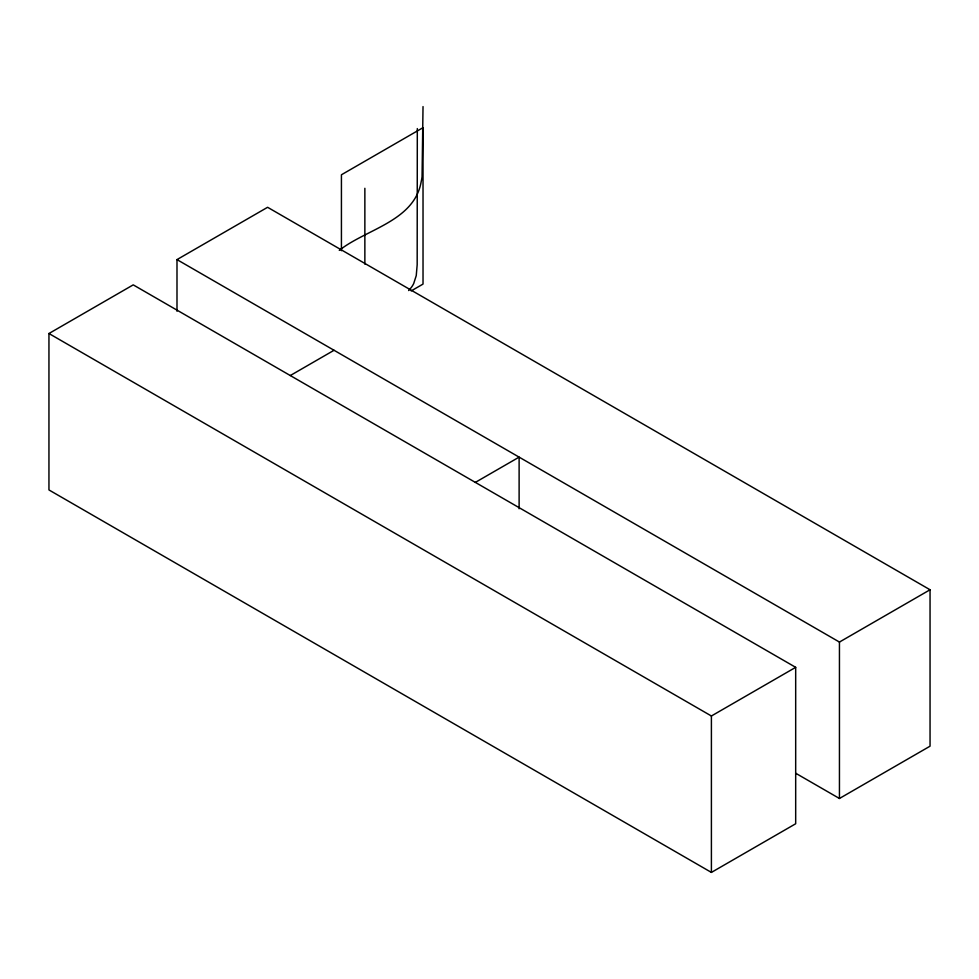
<?xml version="1.0" encoding="UTF-8"?>
<svg xmlns="http://www.w3.org/2000/svg" width="979" height="979" viewBox="0 0 979 979"><rect width="100%" height="100%" fill="white"/><g stroke="black" fill="none" stroke-linecap="round" stroke-linejoin="round"><path stroke-width="1.47" d="M423.026 106.589L422.059 176.734A39.172 22.615 -60 0 1 421.215 181.531C414.447 221.242 366.109 229.074 339.285 250.379M48.95 333.521L133.23 284.865L795.682 667.335L795.682 823.755L711.403 872.411L48.95 489.941L48.95 333.521L711.403 715.992L795.682 667.335M176.991 311.236L176.991 259.606L267.597 207.291L930.05 589.762L930.05 746.182L839.444 798.485L795.805 773.3M411.18 290.922L423.026 284.081L423.026 127.662L341.426 174.776L341.426 250.71M290.286 375.544L334.047 350.274M475.353 482.39L519.115 457.132L519.115 508.762M176.991 259.606L839.444 642.065L930.05 589.762M839.444 642.065L839.444 798.485M711.403 715.992L711.403 872.411M417.311 128.567L417.176 264.771L416.246 275.637L413.701 283.543A14.599 8.432 -60 0 1 411.535 287.153L409.43 289.723A19.568 11.295 -60 0 1 408.622 290.555M364.861 188.298L364.861 264.134"/></g></svg>
